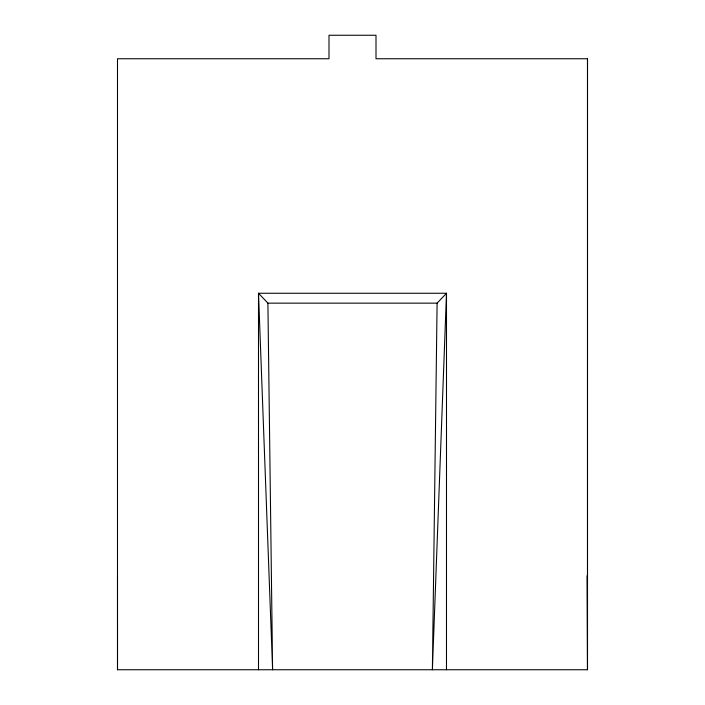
<?xml version="1.0" encoding="UTF-8"?>
<svg xmlns="http://www.w3.org/2000/svg" width="705" height="705" viewBox="0 0 705 705"><rect width="100%" height="100%" fill="white"/><g stroke="black" fill="none" stroke-linecap="round" stroke-linejoin="round"><path stroke-width="1.06" d="M117.497 669.75L117.497 58.753L328.997 58.753L328.997 35.25L376.003 35.25L376.003 58.753L587.503 58.753L587.494 669.75L117.506 669.75L117.497 575.747M446.485 669.75L446.503 293.254L258.497 293.254L258.497 669.75M587.503 58.753L587.494 669.75L587.08 575.747M437.1 303.15L432.385 669.741L446.503 293.254L437.1 303.15L267.9 303.15L258.497 293.254L272.606 669.75L267.9 303.15"/></g></svg>
